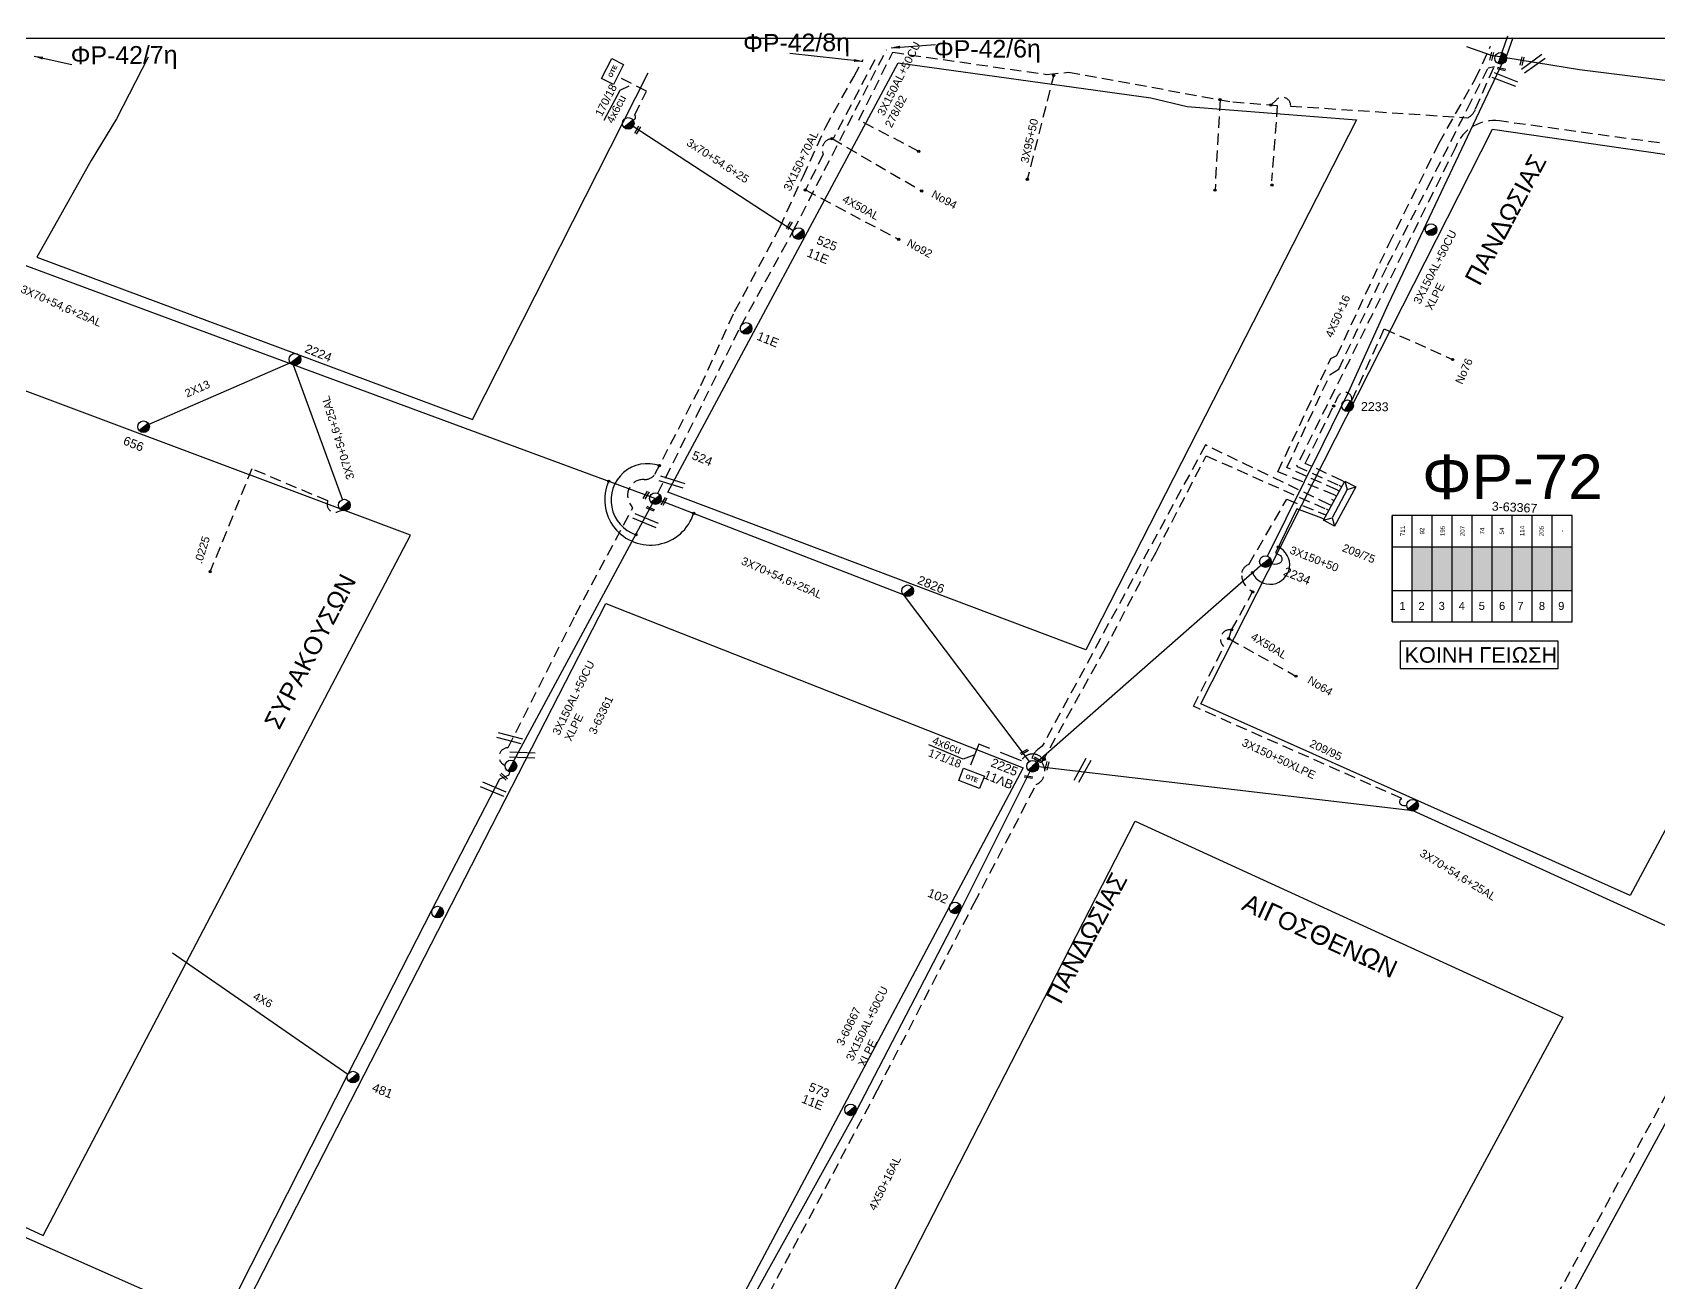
# Model space of a CAD drawing. Header units: millimetres. Extents: x 2101 to 3312, y 775 to 1363.
# Drawn here: x 2496.9 to 2679.8, y 1204.3 to 1344.8 of the extents above; entities that cross this region are included whole.
import ezdxf
from ezdxf.enums import TextEntityAlignment as Align

# ---------------------------------------------------------------- set-up
doc = ezdxf.new("R2010")
doc.units = ezdxf.units.MM
doc.linetypes.add('DASHED', pattern=[19.05, 12.7, -6.35])
for name, color, linetype in [('Pillar OTE', 7, 'Continuous'), ('Άγνωστα', 7, 'Continuous'), ('Ασφαλειοκιβώτια Χ.Τ 9 αναχωρήσεων', 7, 'Continuous'), ('Γέφυρες Εναέριου Δικτύου', 7, 'Continuous'), ('Γυμνά εναέρια ΧΤ (3Φ)   4x50AL', 7, 'Continuous'), ('Γυμνά εναέρια ΧΤ και ΦΟΠ (3Φ)   4x50+16AL', 7, 'Continuous'), ('Εναέρια παροχή ΧΤ 4x16', 7, 'SYN_LINE'), ('Επιγραφές - Σχήματα', 7, 'Continuous'), ('Καλώδια ΧΤ   3x150+70AL', 7, 'DASHED'), ('Καλώδια ΧΤ   3x150AL+50CU', 7, 'DASHED'), ('Μηχανική τομή', 7, 'Continuous'), ('Στύλος ΦΜ', 7, 'Continuous'), ('Στύλος ΦΜ @ 1', 7, 'Continuous'), ('Συνδέσεις', 7, 'Continuous'), ('Συνεστραμμένα ΧΤ   3x70+54.6+25 AL', 7, 'SYN_LINE'), ('Τομή', 7, 'Continuous'), ('Υποσταθμός πόλεως', 7, 'Continuous'), ('Υπόβαθρο ΔΕΗ', 7, 'Continuous'), ('Υπόγεια καλώδια Παροχών ΧΤ   .0225', 7, 'DASHED'), ('Υπόγεια καλώδια Παροχών ΧΤ   4x50AL', 7, 'DASHED'), ('Υπόγεια καλώδια Παροχών ΧΤ   4x6', 7, 'DASHED')]:
    doc.layers.add(name, color=color, linetype=linetype)
doc.styles.add('Annotative', font='arial.ttf')
doc.styles.add('arial', font='arial.ttf')
doc.styles.get("Standard").update_dxf_attribs({"font": 'arial.ttf'})
doc.linetypes.add('SYN_LINE', pattern='A,0.5,-0.0001,["/\\/\\/\\/",Standard,S=0.1,R=0,X=0,Y=-0.05],-0.25', length=0.7501)
doc.dimstyles.new('ISO-25', dxfattribs={"dimtxt": 2.5, "dimasz": 2.5, "dimexe": 1.25, "dimexo": 0.625, "dimtad": 1, "dimtxsty": 'Standard', "dimcen": 2.5, "dimadec": 0, "dimazin": 0, "dimtfac": 1, "dimtmove": 0, "dimatfit": 3, "dimfxl": 1, "dimarcsym": 0})

# ---------------------------------------------------------------- blocks, each defined once
blk = doc.blocks.new('ΥΠΑΡΧΩΝ ΤΣΙΜΕΝΤΕΝΙΟΣ ΣΤΥΛΟΣ')
at = {"layer": 'Στύλος ΦΜ'}
blk.add_hatch(color=7, dxfattribs=at).paths.add_polyline_path([(-1.29, -2.28, 0.574793), (2.62, 0, 0.268822), (1.3, 2.27)])
at = {"layer": 'Στύλος ΦΜ', "color": 7}
blk.add_line((-1.29, -2.28), (1.3, 2.27), dxfattribs=at)
blk.add_circle((0, 0), 2.62, dxfattribs=at)
at = {"layer": 'Στύλος ΦΜ', "flags": 4}
for tag, p in [('ΑΡΙΘΜΟΣ', (-4.68, 8.05)), ('ΤΥΠΟΣ', (-4.91, 3.03))]:
    blk.add_attdef(tag, p, '', height=4, dxfattribs=at)
blk = doc.blocks.new('ΤΟΜΗ')
at = {"layer": 'Τομή', "ltscale": 40}
for p, q in [((-5.68, 0), (5.68, 0)), ((5.68, -2.33), (-5.68, -2.33))]:
    blk.add_line(p, q, dxfattribs=at)
blk = doc.blocks.new('ΜΗΧΑΝΙΚΗ ΤΟΜΗ')
at = {"layer": 'Μηχανική τομή', "ltscale": 40}
for p, q in [((-1.89, 0.78), (1.89, 0.78)), ((1.89, 0), (-1.89, 0))]:
    blk.add_line(p, q, dxfattribs=at)
blk = doc.blocks.new('_ΣΥΝΔΕΣΗ')
at = {"layer": 'Συνδέσεις', "linetype": 'SYN_LINE', "ltscale": 40}
blk.add_hatch(color=256, dxfattribs=at).paths.add_polyline_path([(0.5, -0.01, 1), (-0.5, -0.01, 1)])
at = {"layer": 'Συνδέσεις'}
blk.add_circle((0, -0.01), 0.5, dxfattribs=at)
blk = doc.blocks.new('ΑΣΦΑΛΕΙΟΚΙΒΩΤΙΟ ΥΠΟΣΤΑΘΜΟΥ 9 ΑΝΑΧΩΡΗΣΕΩΝ')
at = {"layer": 'Ασφαλειοκιβώτια Χ.Τ 9 αναχωρήσεων', "ltscale": 40}
for p, q in [((-23.8, 40.36), (24.02, 40.36)), ((-9.72, 40.36), (-9.72, -40.64)), ((9.94, 40.36), (9.94, -40.64)), ((-23.8, 31.36), (24.02, 31.36)), ((-23.8, 22.36), (24.02, 22.36)), ((-23.8, 13.36), (24.02, 13.36)), ((-23.8, 4.36), (24.02, 4.36)), ((-23.8, -4.64), (24.02, -4.64)), ((-23.8, -13.64), (24.02, -13.64)), ((-23.8, -22.64), (24.02, -22.64)), ((-23.8, -31.64), (24.02, -31.64))]:
    blk.add_line(p, q, dxfattribs=at)
at = {"layer": 'Ασφαλειοκιβώτια Χ.Τ 9 αναχωρήσεων'}
blk.add_lwpolyline([(-23.8, -40.64), (24.02, -40.64), (24.02, 40.36), (-23.8, 40.36)], close=True, dxfattribs=at)
for s, p in [('1', (-18.45, 37.08)), ('2', (-18.45, 28.51)), ('3', (-18.45, 19.44)), ('4', (-18.45, 10.41)), ('5', (-18.45, 1.4)), ('6', (-18.45, -7.73)), ('7', (-18.45, -15.98)), ('8', (-18.45, -25.66)), ('9', (-18.45, -34.36))]:
    blk.add_text(s, height=3.6, rotation=270, dxfattribs=at).set_placement(p)
at = {"layer": 'Ασφαλειοκιβώτια Χ.Τ 9 αναχωρήσεων', "ltscale": 40}
for tag, height, p in [('ΟΝΟΜΑ', 5, (-0.16, 44.31)), ('ΚΕΙΜΕΝΟ 1', 2, (17.06, 35.59)), ('ΚΕΙΜΕΝΟ 2', 2, (17.06, 26.88)), ('ΚΕΙΜΕΝΟ 3', 2, (17.06, 17.69)), ('ΚΕΙΜΕΝΟ 4', 2, (17.06, 8.71)), ('ΚΕΙΜΕΝΟ 5', 2, (17.06, -0.13)), ('ΚΕΙΜΕΝΟ 6', 2, (17.06, -9.05)), ('ΚΕΙΜΕΝΟ 7', 2, (17.06, -18.13)), ('ΚΕΙΜΕΝΟ 8', 2, (17.06, -26.85)), ('ΚΕΙΜΕΝΟ 9', 2, (17.06, -35.99)), ('ΣΧ', 2, (-0.1, -42.64))]:
    blk.add_attdef(tag, text='', height=height, dxfattribs=at).set_placement(p, align=Align.MIDDLE_CENTER)
blk = doc.blocks.new('ΥΠΟΣΤΑΘΜΟΣ ΠΟΛΕΩΣ 9 ΑΝΑΧΩΡΗΣΕΩΝ')
at = {"layer": 'Υποσταθμός πόλεως', "ltscale": 40}
for p, q in [((-9.63, -2.82), (-9.63, -4)), ((-7.12, -2.82), (-7.12, -4)), ((-4.84, -2.82), (-4.84, -4)), ((-2.36, -2.82), (-2.36, -4)), ((0.09, -2.82), (0.09, -4)), ((2.55, -2.82), (2.55, -4)), ((5.02, -2.82), (5.02, -4)), ((7.48, -2.82), (7.48, -4)), ((9.61, -2.82), (9.61, -4))]:
    blk.add_line(p, q, dxfattribs=at)
blk.add_lwpolyline([(-10.02, 2.82), (10.02, 2.82), (10.02, -2.82), (-10.02, -2.82)], close=True, dxfattribs=at)
for points in [[(-7.21, 0), (-10.02, 2.82)], [(-10.02, -2.82), (-7.21, 0)], [(-7.21, 0), (7.21, 0)], [(7.21, 0), (10.02, 2.82)], [(10.02, -2.82), (7.21, 0)]]:
    blk.add_lwpolyline(points, dxfattribs=at)
at = {"layer": 'Υποσταθμός πόλεως', "linetype": 'SYN_LINE', "ltscale": 40, "flags": 1}
for tag, p in [('ΜΕΤΑΣΧΗΜΑΤΙΣΜΟΣ', (10.79, 1.71)), ('ΙΣΧΥΣ', (10.77, -1.08)), ('ΑΡΙΘΜΟΣ', (10.89, -3.8))]:
    blk.add_attdef(tag, p, '', height=1.8, dxfattribs=at)
blk = doc.blocks.new('TSONTA XT1')
at = {"ltscale": 40}
h = blk.add_hatch(color=256, dxfattribs=at)
h.dxf.hatch_style = 1
h.paths.add_polyline_path([(595.96, 2487.66), (597.07, 2488.77), (595.96, 2489.87), (594.85, 2488.77)])
blk.add_lwpolyline([(594.85, 2488.77), (595.96, 2489.87), (597.07, 2488.77), (595.96, 2487.66)], close=True, dxfattribs=at)
blk = doc.blocks.new('PILLAR ΟΤΕ')
at = {"layer": 'Pillar OTE', "ltscale": 40}
blk.add_lwpolyline([(-3.31, 2.02), (3.39, 2.02), (3.39, -1.99), (-3.31, -1.99)], close=True, dxfattribs=at)
at = {"layer": 'Pillar OTE', "insert": (-1.81, 0.71), "char_height": 1.3575, "width": 109.961, "attachment_point": 1}
blk.add_mtext('{\\fArial|b1|i0|c161|p34;OTE}', dxfattribs=at)

msp = doc.modelspace()

# ---------------------------------------------------------------- hatches: boundary and pattern name
at = {"layer": 'Ασφαλειοκιβώτια Χ.Τ 9 αναχωρήσεων'}
h = msp.add_hatch(color=173, dxfattribs=at)
h.dxf.hatch_style = 1
h.paths.add_polyline_path([(2654.29, 1286.99), (2652.04, 1286.99), (2652.04, 1282.08), (2654.29, 1282.08)])
h = msp.add_hatch(color=85, dxfattribs=at)
h.dxf.hatch_style = 1
h.paths.add_polyline_path([(2656.54, 1282.08), (2656.54, 1286.99), (2654.29, 1286.99), (2654.29, 1282.08)])
h = msp.add_hatch(color=1, dxfattribs=at)
h.dxf.hatch_style = 1
h.paths.add_polyline_path([(2656.54, 1282.08), (2658.79, 1282.08), (2658.79, 1286.99), (2656.54, 1286.99)])
h = msp.add_hatch(color=151, dxfattribs=at)
h.dxf.hatch_style = 1
h.paths.add_polyline_path([(2658.79, 1282.08), (2661.04, 1282.08), (2661.04, 1286.99), (2658.79, 1286.99)])
h = msp.add_hatch(color=2, dxfattribs=at)
h.dxf.hatch_style = 1
h.paths.add_polyline_path([(2661.04, 1282.08), (2663.29, 1282.08), (2663.29, 1286.99), (2661.04, 1286.99)])
h = msp.add_hatch(color=133, dxfattribs=at)
h.dxf.hatch_style = 1
h.paths.add_polyline_path([(2663.29, 1282.08), (2665.54, 1282.08), (2665.54, 1286.99), (2663.29, 1286.99)])
h = msp.add_hatch(color=30, dxfattribs=at)
h.dxf.hatch_style = 1
h.paths.add_polyline_path([(2667.79, 1286.99), (2665.54, 1286.99), (2665.54, 1282.08), (2667.79, 1282.08)])
h = msp.add_hatch(color=27, dxfattribs=at)
h.dxf.hatch_style = 1
h.paths.add_polyline_path([(2667.79, 1282.08), (2670.04, 1282.08), (2670.04, 1286.99), (2667.79, 1286.99)])

# ---------------------------------------------------------------- linework, layer by layer
at = {"layer": 'Άγνωστα', "color": 151}
msp.add_lwpolyline([(2737.24, 1330.74), (2694.35, 1337.7), (2685.88, 1338.76), (2670.85, 1340.62), (2660.97, 1342.24), (2658.18, 1343.2)], dxfattribs=at)
at = {"layer": 'Άγνωστα', "color": 173, "linetype": 'DASHED', "ltscale": 0.1}
msp.add_lwpolyline([(2636.18, 1336.68), (2636.78, 1337.27, -0.680654), (2638.38, 1336.56), (2658.32, 1335.24, 0.187212), (2659.18, 1336.25), (2661.5, 1341.5)], format="xyb", dxfattribs=at)
for points in [[(2611.77, 1340.19), (2608.75, 1328.31)], [(2630.44, 1337.28), (2629.87, 1327.1)], [(2636.88, 1336.63), (2636.22, 1328.16)]]:
    msp.add_lwpolyline(points, dxfattribs=at)
at = {"layer": 'Άγνωστα', "color": 62, "linetype": 'DASHED', "ltscale": 0.1}
msp.add_lwpolyline([(2586.79, 1332.9), (2596.88, 1327.01)], dxfattribs=at)
at = {"layer": 'Άγνωστα', "color": 133, "linetype": 'SYN_LINE', "ltscale": 10}
msp.add_lwpolyline([(2464.41, 1330.27), (2485.53, 1322.54), (2526.14, 1307.48), (2566.32, 1292.67)], dxfattribs=at)
at = {"layer": 'Άγνωστα', "color": 1, "linetype": 'DASHED', "ltscale": 0.1}
msp.add_lwpolyline([(2644.15, 1294.45), (2640.02, 1296.36), (2643.74, 1303.92, -0.85326), (2645.27, 1303.45), (2648.9, 1311.52), (2656.59, 1308.06)], format="xyb", dxfattribs=at)
at = {"layer": 'Άγνωστα', "color": 133, "ltscale": 40}
msp.add_lwpolyline([(2525.88, 1307.68), (2509.95, 1300.76)], dxfattribs=at)
at = {"layer": 'Άγνωστα', "color": 173}
msp.add_lwpolyline([(2551, 1262.92), (2566.61, 1291.85)], dxfattribs=at)
at = {"layer": 'Άγνωστα', "color": 30, "linetype": 'DASHED', "ltscale": 0.1}
for points in [[(2631.41, 1276.67), (2631.74, 1277.65), (2634.1, 1281.92), (2633.82, 1282.11, -0.229352), (2632.86, 1283.77, -0.337146), (2633.68, 1285.02), (2637.95, 1292.35), (2642.12, 1290.68)], [(2650.87, 1258.7), (2627.45, 1269.06), (2630.87, 1275.77), (2630.74, 1275.93, -0.704967), (2631.74, 1277.65, 0.093654)]]:
    msp.add_lwpolyline(points, format="xyb", dxfattribs=at)
at = {"layer": 'Άγνωστα', "color": 27, "ltscale": 40}
msp.add_lwpolyline([(2641.87, 1290.21), (2639.08, 1291.28), (2636.67, 1286.32), (2637.1, 1286.11, -0.653017), (2637.06, 1285.12, -0.168087), (2636.14, 1285.08, -6.738713)], format="xyb", dxfattribs=at)
at = {"layer": 'Άγνωστα', "color": 173, "ltscale": 40}
msp.add_lwpolyline([(2518.35, 1200.19), (2520.1, 1203.56), (2532.33, 1227.66), (2541.83, 1246.22), (2549.41, 1260.92), (2550.47, 1261.36), (2550.54, 1261.71)], dxfattribs=at)
at = {"layer": 'Άγνωστα', "color": 30, "ltscale": 40}
msp.add_lwpolyline([(2651.44, 1257.86), (2651.06, 1257.88, -0.757977), (2650.87, 1258.7)], format="xyb", dxfattribs=at)
at = {"layer": 'Γέφυρες Εναέριου Δικτύου'}
for centre, radius, start, end in [((2566.04, 1292.24), 4.11, 70.8857, 251.397), ((2566.35, 1292.31), 5.12, 156.0836, 342.4858), ((2636.08, 1284.97), 2.19, 204.1405, 65.7687)]:
    msp.add_arc(centre, radius, start, end, dxfattribs=at)
at = {"layer": 'Γυμνά εναέρια ΧΤ (3Φ)   4x50AL', "color": 62, "linetype": 'DASHED', "ltscale": 0.1}
msp.add_lwpolyline([(2583.8, 1327.12), (2594.29, 1321.57)], dxfattribs=at)
at = {"layer": 'Γυμνά εναέρια ΧΤ (3Φ)   4x50AL', "color": 30, "linetype": 'DASHED', "ltscale": 0.1}
msp.add_lwpolyline([(2631.41, 1276.67), (2638.97, 1272.45)], dxfattribs=at)
at = {"layer": 'Γυμνά εναέρια ΧΤ και ΦΟΠ (3Φ)   4x50+16AL', "color": 27, "ltscale": 40}
msp.add_lwpolyline([(2635.24, 1285.09), (2609.36, 1262.32), (2601.24, 1246.14), (2589.48, 1223.44), (2575.03, 1197.45), (2565.08, 1178.83)], dxfattribs=at)
at = {"layer": 'Γυμνά εναέρια ΧΤ και ΦΟΠ (3Φ)   4x50+16AL', "color": 2, "ltscale": 40}
msp.add_lwpolyline([(2434.89, 1224.89), (2468.63, 1221.48), (2518.04, 1199.61), (2564.17, 1178.5)], dxfattribs=at)
at = {"layer": 'Επιγραφές - Σχήματα'}
msp.add_lwpolyline([(2111.59, 791.84), (3200.39, 791.84), (3200.39, 1344.14), (2111.59, 1344.14)], close=True, dxfattribs=at)
at = {"layer": 'Επιγραφές - Σχήματα', "color": 190}
msp.add_lwpolyline([(2650.71, 1273.3), (2668.46, 1273.3), (2668.46, 1276.38), (2650.71, 1276.38)], close=True, dxfattribs=at)
at = {"layer": 'Καλώδια ΧΤ   3x150+70AL', "color": 5, "ltscale": 0.1}
msp.add_lwpolyline([(2550.02, 1262.35), (2549.74, 1262.57, -0.70954), (2550.36, 1264.41), (2557.94, 1279.36), (2564.38, 1291.36), (2564.05, 1291.91, -0.603976), (2565.66, 1294.56, 0.258116), (2566.88, 1295.15), (2572.04, 1305.12), (2575.84, 1313.47), (2580.94, 1322.91), (2583.53, 1328.63), (2586.04, 1334.15), (2589.23, 1339.86), (2590.31, 1341.79)], format="xyb", dxfattribs=at)
at = {"layer": 'Καλώδια ΧΤ   3x150+70AL', "color": 2, "ltscale": 0.1}
msp.add_lwpolyline([(2565.38, 1178.01), (2566.22, 1178.01), (2566.65, 1179.14), (2570.29, 1185.7), (2572.46, 1186.14), (2578.37, 1197.12), (2578.77, 1197.86), (2577.95, 1199.71), (2591.91, 1225.92), (2602.79, 1246.93), (2609.75, 1260.26), (2609.75, 1260.26, 0.491472), (2610.4, 1262.74), (2617.37, 1275.27), (2623.24, 1286.4), (2628.88, 1297.22), (2642.41, 1291.22)], format="xyb", dxfattribs=at)
at = {"layer": 'Καλώδια ΧΤ   3x150AL+50CU', "color": 62, "ltscale": 0.1}
msp.add_lwpolyline([(2567.21, 1293.02), (2571.54, 1301.7), (2576.52, 1311.8), (2582.44, 1322.53), (2592.91, 1342.89)], dxfattribs=at)
at = {"layer": 'Καλώδια ΧΤ   3x150AL+50CU', "color": 173, "ltscale": 0.1}
for points in [[(2596.54, 1331.46), (2589.81, 1334.98), (2593.62, 1342.6), (2610.96, 1340.11), (2613.4, 1340.36), (2631.87, 1337.02), (2636.88, 1336.63)], [(2643.58, 1293.39), (2637.96, 1295.92), (2642.81, 1306.37), (2643.79, 1306.96), (2649.28, 1318.67), (2653.83, 1327.49), (2658.27, 1336.27), (2660.59, 1340.84), (2661.29, 1341.02)]]:
    msp.add_lwpolyline(points, dxfattribs=at)
at = {"layer": 'Καλώδια ΧΤ   3x150AL+50CU', "color": 85, "ltscale": 0.1}
msp.add_lwpolyline([(2643.29, 1292.85), (2636.94, 1295.44), (2642.91, 1308.18), (2643.59, 1308.52), (2649.43, 1321.02), (2655.06, 1332.36), (2659.15, 1339.59), (2660.86, 1343.28)], dxfattribs=at)
at = {"layer": 'Καλώδια ΧΤ   3x150AL+50CU', "color": 62, "ltscale": 0.1}
msp.add_lwpolyline([(2591.61, 1341.75), (2586.95, 1332.94), (2586.64, 1332.87, 0.493103), (2585.81, 1331.13), (2583.8, 1327.12)], format="xyb", dxfattribs=at)
at = {"layer": 'Καλώδια ΧΤ   3x150AL+50CU', "color": 1, "linetype": 'Continuous', "ltscale": 0.1}
msp.add_lwpolyline([(2635.78, 1285.94), (2642.02, 1298.56), (2644.9, 1304.38), (2649.39, 1314.32), (2662.26, 1341.49)], dxfattribs=at)
at = {"layer": 'Καλώδια ΧΤ   3x150AL+50CU', "color": 151, "linetype": 'DASHED', "ltscale": 0.1}
msp.add_lwpolyline([(2700.49, 1328.67), (2699.85, 1328.16, -0.591914), (2698.51, 1328.72, -0.159372), (2698.75, 1329.82), (2661.86, 1334.88, 0.348473), (2656.96, 1331.98), (2639.05, 1296.07), (2643.85, 1293.89)], format="xyb", dxfattribs=at)
at = {"layer": 'Καλώδια ΧΤ   3x150AL+50CU', "color": 133, "ltscale": 0.1}
msp.add_lwpolyline([(2642.71, 1291.77), (2628.8, 1298.45), (2610.44, 1264.58), (2609.93, 1264.2, 0.22527), (2609.26, 1262.96, -0.816155)], format="xyb", dxfattribs=at)
msp.add_lwpolyline([(2688.89, 1240.6), (2668.44, 1203.01), (2652.82, 1174.54), (2652.28, 1173.37), (2652.28, 1172.53), (2648.95, 1166.56), (2669.59, 1156.41), (2650.63, 1120.24), (2649.39, 1117.89), (2637.23, 1092.67), (2612.66, 1104.51), (2608.41, 1096.77), (2606.99, 1097.31), (2597.1, 1079.8), (2601.62, 1077.75)], dxfattribs=at)
at = {"layer": 'Συνεστραμμένα ΧΤ   3x70+54.6+25 AL', "color": 62, "linetype": 'SYN_LINE', "ltscale": 10}
msp.add_lwpolyline([(2582.44, 1322.53), (2564.42, 1334.26)], dxfattribs=at)
at = {"layer": 'Συνεστραμμένα ΧΤ   3x70+54.6+25 AL', "color": 133, "ltscale": 10}
for points in [[(2526.18, 1307.46), (2531.72, 1292.29)], [(2566.32, 1292.67), (2594.79, 1281.64), (2608.96, 1262.84)]]:
    msp.add_lwpolyline(points, dxfattribs=at)
at = {"layer": 'Συνεστραμμένα ΧΤ   3x70+54.6+25 AL', "color": 30, "ltscale": 10}
msp.add_lwpolyline([(2688.89, 1240.6), (2652.17, 1257.3), (2610.01, 1262.24)], dxfattribs=at)
at = {"layer": 'Υπόβαθρο ΔΕΗ'}
for points in [[(2509.88, 1342.07), (2506.31, 1335.13), (2503.46, 1330.45), (2498.99, 1322.49), (2497.36, 1319.58), (2538.42, 1304.26), (2546.34, 1301.3), (2566.11, 1340.28)], [(2594.23, 1341.4), (2622.66, 1337.48), (2626.72, 1336.49), (2645.79, 1335.02), (2615.35, 1275.42), (2568.32, 1293.15), (2594.23, 1341.4)], [(2661.09, 1333.97), (2684.55, 1330.56), (2718.7, 1326.37), (2676.57, 1247.8), (2628.29, 1269.35), (2661.09, 1333.97)], [(2451.77, 1230.98), (2498.07, 1209.56), (2539.37, 1288.3), (2491.2, 1306.35), (2451.77, 1230.98)], [(2519.79, 1199.61), (2561.36, 1280.62), (2608.31, 1262.14), (2564.16, 1179.09), (2519.79, 1199.61)], [(2620.9, 1256.13), (2669.01, 1234.09), (2636.51, 1174), (2612.2, 1186.25), (2599.02, 1160.34), (2577.73, 1172.06), (2620.9, 1256.13)], [(2683.45, 1227.55), (2729.63, 1206.03), (2683.62, 1118.81), (2658.73, 1132.2), (2671.08, 1156.85), (2650.51, 1166.98), (2683.45, 1227.55)]]:
    msp.add_lwpolyline(points, dxfattribs=at)
at = {"layer": 'Υπόγεια καλώδια Παροχών ΧΤ   .0225', "color": 133, "ltscale": 0.1}
msp.add_lwpolyline([(2531.7, 1291.07), (2531.17, 1290.91, -0.641695), (2530.07, 1292.15), (2521.53, 1295.77), (2516.89, 1284.32)], format="xyb", dxfattribs=at)
at = {"layer": 'Υπόγεια καλώδια Παροχών ΧΤ   4x6', "color": 62, "linetype": 'DASHED', "ltscale": 0.1}
msp.add_lwpolyline([(2564.4, 1335, 0.715171), (2564.58, 1335.55), (2565.94, 1338.22), (2562.67, 1339.88)], format="xyb", dxfattribs=at)
at = {"layer": 'Υπόγεια καλώδια Παροχών ΧΤ   4x6', "color": 2, "linetype": 'DASHED', "ltscale": 0.2}
msp.add_lwpolyline([(2610.42, 1263.22, 0.524744), (2608.09, 1262.93), (2603.31, 1264.81), (2602.18, 1261.94)], format="xyb", dxfattribs=at)
at = {"layer": 'Υπόγεια καλώδια Παροχών ΧΤ   4x6', "color": 173, "linetype": 'SYN_LINE', "ltscale": 10}
msp.add_lwpolyline([(2532.33, 1227.66), (2512.62, 1241.31)], dxfattribs=at)

# ---------------------------------------------------------------- block references
at = {"layer": 'Pillar OTE', "xscale": 0.375, "yscale": 0.375, "zscale": 0.375}
for p, rotation in [((2562.11, 1340.43), 63), ((2602.47, 1260.97), 339)]:
    msp.add_blockref('PILLAR ΟΤΕ', p, dxfattribs=dict(at, rotation=rotation))
at = {"layer": 'Ασφαλειοκιβώτια Χ.Τ 9 αναχωρήσεων'}
ref = msp.add_blockref('ΑΣΦΑΛΕΙΟΚΙΒΩΤΙΟ ΥΠΟΣΤΑΘΜΟΥ 9 ΑΝΑΧΩΡΗΣΕΩΝ', (2659.88, 1284.51), dxfattribs=dict(at, xscale=0.25, yscale=0.25, zscale=0.25, rotation=90))
ref.add_attrib('ΚΕΙΜΕΝΟ 2', '92', dxfattribs={"ltscale": 40, "height": 0.5, "rotation": 90}).set_placement((2653.16, 1288.77), align=Align.MIDDLE_CENTER)
ref.add_attrib('ΚΕΙΜΕΝΟ 1', '711', dxfattribs={"ltscale": 40, "height": 0.5, "rotation": 90}).set_placement((2650.98, 1288.77), align=Align.MIDDLE_CENTER)
ref.add_attrib('ΚΕΙΜΕΝΟ 3', '195', dxfattribs={"ltscale": 40, "height": 0.5, "rotation": 90}).set_placement((2655.46, 1288.77), align=Align.MIDDLE_CENTER)
ref.add_attrib('ΚΕΙΜΕΝΟ 4', '207', dxfattribs={"ltscale": 40, "height": 0.5, "rotation": 90}).set_placement((2657.7, 1288.77), align=Align.MIDDLE_CENTER)
ref.add_attrib('ΚΕΙΜΕΝΟ 5', '74', dxfattribs={"ltscale": 40, "height": 0.5, "rotation": 90}).set_placement((2659.91, 1288.77), align=Align.MIDDLE_CENTER)
ref.add_attrib('ΚΕΙΜΕΝΟ 6', '54', dxfattribs={"ltscale": 40, "height": 0.5, "rotation": 90}).set_placement((2662.14, 1288.77), align=Align.MIDDLE_CENTER)
ref.add_attrib('ΚΕΙΜΕΝΟ 7', '114', dxfattribs={"ltscale": 40, "height": 0.5, "rotation": 90}).set_placement((2664.41, 1288.77), align=Align.MIDDLE_CENTER)
ref.add_attrib('ΚΕΙΜΕΝΟ 8', '205', dxfattribs={"ltscale": 40, "height": 0.5, "rotation": 90}).set_placement((2666.59, 1288.77), align=Align.MIDDLE_CENTER)
ref.add_attrib('ΚΕΙΜΕΝΟ 9', '-', dxfattribs={"ltscale": 40, "height": 0.5, "rotation": 90}).set_placement((2668.88, 1288.77), align=Align.MIDDLE_CENTER)
at = {"layer": 'Μηχανική τομή'}
for p, xscale, yscale, zscale, rotation in [((2661.09, 1342.13), 0.2499999999999998, 0.2499999999999998, 0.2499999999999998, 76.48446353734919), ((2662.11, 1340.81), 0.2499999999999998, 0.2499999999999998, 0.2499999999999998, 166.4844635373492), ((2664.51, 1341.58), 0.2499999999999998, 0.2499999999999998, 0.2499999999999998, 76.48446353734919), ((2564.84, 1333.92), 0.2499999999999997, 0.2499999999999997, 0.2499999999999997, 239.6907079381855), ((2581.9, 1323.18), 0.2499999999999997, 0.2499999999999997, 0.2499999999999997, 239.6907079381855), ((2565.8, 1292.85), 0.2499999999999997, 0.2499999999999997, 0.2499999999999997, 239.6907079381855), ((2566.3, 1291.18), 0.2499999999997639, 0.2499999999997639, 0.2499999999997639, 335.701115413957), ((2567.82, 1292.14), 0.2499999999999997, 0.2499999999999997, 0.2499999999999997, 239.6907079381855), ((2608.38, 1264.02), 0.2499999999999997, 0.2499999999999997, 0.2499999999999997, 209.3814158763416), ((2609.97, 1263.13), 0.2499999999999997, 0.2499999999999997, 0.2499999999999997, 148.9245232467484), ((2610.88, 1262.4), 0.2499999999999997, 0.2499999999999997, 0.2499999999999997, 255.2551409751869), ((2549.93, 1261.22), 0.2499999999999997, 0.2499999999999997, 0.2499999999999997, 138.8976896743183), ((2608.91, 1261.21), 0.2499999999999997, 0.2499999999999997, 0.2499999999999997, 171.5824958558553)]:
    msp.add_blockref('ΜΗΧΑΝΙΚΗ ΤΟΜΗ', p, dxfattribs=dict(at, xscale=xscale, yscale=yscale, zscale=zscale, rotation=rotation))
at = {"layer": 'Στύλος ΦΜ @ 1', "ltscale": 40}
for p, xscale, yscale, zscale, rotation in [((2662, 1341.93), 0.2500000000000732, 0.2500000000000732, 0.2500000000000732, 359.156501812038), ((2563.87, 1334.61), 0.25, 0.25, 0.25, 338.0348720893729), ((2654.17, 1322.66), 0.25, 0.25, 0.25, 326.6990900005241), ((2531.94, 1291.68), 0.25, 0.25, 0.25, 338.0348720893729), ((2652.09, 1257.94), 0.25, 0.25, 0.25, 338.0348720893729)]:
    msp.add_blockref('ΥΠΑΡΧΩΝ ΤΣΙΜΕΝΤΕΝΙΟΣ ΣΤΥΛΟΣ', p, dxfattribs=dict(at, xscale=xscale, yscale=yscale, zscale=zscale, rotation=rotation))
ref = msp.add_blockref('ΥΠΑΡΧΩΝ ΤΣΙΜΕΝΤΕΝΙΟΣ ΣΤΥΛΟΣ', (2583.01, 1322.22), dxfattribs=dict(at, xscale=0.25, yscale=0.25, zscale=0.25, rotation=338.0348720893729))
ref.add_attrib('ΤΥΠΟΣ', '525', (2584.96, 1321.1), dxfattribs={"layer": 'Στύλος ΦΜ', "height": 1, "rotation": 338.0349, "flags": 4})
ref.add_attrib('ΑΡΙΘΜΟΣ', '11E', (2583.87, 1319.68), dxfattribs={"layer": 'Στύλος ΦΜ', "height": 1, "rotation": 338.0349, "flags": 4})
ref = msp.add_blockref('ΥΠΑΡΧΩΝ ΤΣΙΜΕΝΤΕΝΙΟΣ ΣΤΥΛΟΣ', (2577.13, 1311.55), dxfattribs=dict(at, xscale=0.25, yscale=0.25, zscale=0.25, rotation=338.0348720893729))
ref.add_attrib('ΑΡΙΘΜΟΣ', '11E', (2578.24, 1310.31), dxfattribs={"layer": 'Στύλος ΦΜ', "height": 1, "rotation": 338.0349, "flags": 4})
ref = msp.add_blockref('ΥΠΑΡΧΩΝ ΤΣΙΜΕΝΤΕΝΙΟΣ ΣΤΥΛΟΣ', (2526.39, 1308.08), dxfattribs=dict(at, xscale=0.25, yscale=0.25, zscale=0.25, rotation=338.0348720893729))
ref.add_attrib('ΤΥΠΟΣ', '2224', (2527.39, 1308.91), dxfattribs={"layer": 'Στύλος ΦΜ', "height": 1, "rotation": 338.0349, "flags": 4})
ref = msp.add_blockref('ΥΠΑΡΧΩΝ ΤΣΙΜΕΝΤΕΝΙΟΣ ΣΤΥΛΟΣ', (2644.78, 1302.86), dxfattribs=dict(at, xscale=0.2500000000000732, yscale=0.2500000000000732, zscale=0.2500000000000732, rotation=359.156501812038))
ref.add_attrib('ΑΡΙΘΜΟΣ', '2233', (2646.28, 1302.28), dxfattribs={"layer": 'Στύλος ΦΜ', "height": 1, "rotation": 359.1565, "flags": 4})
ref = msp.add_blockref('ΥΠΑΡΧΩΝ ΤΣΙΜΕΝΤΕΝΙΟΣ ΣΤΥΛΟΣ', (2509.35, 1300.5), dxfattribs=dict(at, xscale=0.25, yscale=0.25, zscale=0.25, rotation=338.0348720893729))
ref.add_attrib('ΤΥΠΟΣ', '656', (2506.96, 1298.55), dxfattribs={"layer": 'Στύλος ΦΜ', "height": 1, "rotation": 338.0349, "flags": 4})
ref = msp.add_blockref('ΥΠΑΡΧΩΝ ΤΣΙΜΕΝΤΕΝΙΟΣ ΣΤΥΛΟΣ', (2566.93, 1292.42), dxfattribs=dict(at, xscale=0.25, yscale=0.25, zscale=0.25, rotation=338.0348720893729))
ref.add_attrib('ΑΡΙΘΜΟΣ', '524', (2570.93, 1296.9), dxfattribs={"layer": 'Στύλος ΦΜ', "height": 1, "rotation": 338.0349, "flags": 4})
ref = msp.add_blockref('ΥΠΑΡΧΩΝ ΤΣΙΜΕΝΤΕΝΙΟΣ ΣΤΥΛΟΣ', (2635.54, 1285.33), dxfattribs=dict(at, xscale=0.25, yscale=0.25, zscale=0.25, rotation=338.0348720893729))
ref.add_attrib('ΤΥΠΟΣ', '2234', (2637.48, 1283.84), dxfattribs={"layer": 'Στύλος ΦΜ', "height": 1, "rotation": 338.0349, "flags": 4})
ref = msp.add_blockref('ΥΠΑΡΧΩΝ ΤΣΙΜΕΝΤΕΝΙΟΣ ΣΤΥΛΟΣ', (2595.3, 1282.05), dxfattribs=dict(at, xscale=0.25, yscale=0.25, zscale=0.25, rotation=338.0348720893729))
ref.add_attrib('ΤΥΠΟΣ', '2826', (2596.3, 1282.88), dxfattribs={"layer": 'Στύλος ΦΜ', "height": 1, "rotation": 338.0349, "flags": 4})
at = {"layer": 'Στύλος ΦΜ @ 1', "ltscale": 40, "xscale": 0.25, "yscale": 0.25, "zscale": 0.25}
for p in [(2550.67, 1262.35), (2542.42, 1245.92)]:
    msp.add_blockref('ΥΠΑΡΧΩΝ ΤΣΙΜΕΝΤΕΝΙΟΣ ΣΤΥΛΟΣ', p, dxfattribs=at)
at = {"layer": 'Στύλος ΦΜ @ 1', "ltscale": 40}
ref = msp.add_blockref('ΥΠΑΡΧΩΝ ΤΣΙΜΕΝΤΕΝΙΟΣ ΣΤΥΛΟΣ', (2609.36, 1262.32), dxfattribs=dict(at, xscale=0.25, yscale=0.25, zscale=0.25, rotation=338.0348720893729))
ref.add_attrib('ΤΥΠΟΣ', '2225', (2604.55, 1262.34), dxfattribs={"layer": 'Στύλος ΦΜ', "height": 1, "rotation": 338.0349, "flags": 4})
ref.add_attrib('ΑΡΙΘΜΟΣ', '11ΛΒ', (2603.75, 1260.99), dxfattribs={"layer": 'Στύλος ΦΜ', "height": 1, "rotation": 338.0349, "flags": 4})
ref = msp.add_blockref('ΥΠΑΡΧΩΝ ΤΣΙΜΕΝΤΕΝΙΟΣ ΣΤΥΛΟΣ', (2600.63, 1246.39), dxfattribs=dict(at, xscale=0.25, yscale=0.25, zscale=0.25, rotation=338.0348720893729))
ref.add_attrib('ΤΥΠΟΣ', '102', (2597.44, 1247.7), dxfattribs={"layer": 'Στύλος ΦΜ', "height": 1, "rotation": 338.0349, "flags": 4})
ref = msp.add_blockref('ΥΠΑΡΧΩΝ ΤΣΙΜΕΝΤΕΝΙΟΣ ΣΤΥΛΟΣ', (2532.91, 1227.36), dxfattribs=dict(at, xscale=0.25, yscale=0.25, zscale=0.25, rotation=338.0348720893729))
ref.add_attrib('ΑΡΙΘΜΟΣ', '481', (2534.96, 1225.82), dxfattribs={"layer": 'Στύλος ΦΜ', "height": 1, "rotation": 338.0349, "flags": 4})
ref = msp.add_blockref('ΥΠΑΡΧΩΝ ΤΣΙΜΕΝΤΕΝΙΟΣ ΣΤΥΛΟΣ', (2588.88, 1223.68), dxfattribs=dict(at, xscale=0.25, yscale=0.25, zscale=0.25, rotation=338.0348720893729))
ref.add_attrib('ΤΥΠΟΣ', '573', (2584.06, 1225.87), dxfattribs={"layer": 'Στύλος ΦΜ', "height": 1, "rotation": 338.0349, "flags": 4})
ref.add_attrib('ΑΡΙΘΜΟΣ', '11E', (2583.27, 1224.54), dxfattribs={"layer": 'Στύλος ΦΜ', "height": 1, "rotation": 338.0349, "flags": 4})
at = {"layer": 'Συνδέσεις', "xscale": 0.25, "yscale": 0.25, "zscale": 0.25}
for p in [(2611.72, 1340), (2630.44, 1337.28), (2636.18, 1336.68), (2586.79, 1332.9), (2596.54, 1331.46), (2608.75, 1328.31), (2636.28, 1327.67), (2583.8, 1327.12), (2596.88, 1327.01), (2629.87, 1327.1), (2594.29, 1321.57), (2656.59, 1308.06), (2643.21, 1302.83), (2567.38, 1296.12), (2561.67, 1294.38), (2571.24, 1290.77), (2564.73, 1288.35), (2636.98, 1286.97), (2516.85, 1284.21), (2634.09, 1284.08), (2634.1, 1281.92), (2631.41, 1276.67), (2631.75, 1277.66), (2638.97, 1272.45)]:
    msp.add_blockref('_ΣΥΝΔΕΣΗ', p, dxfattribs=at)
at = {"layer": 'Συνδέσεις', "xscale": 0.2, "yscale": 0.2, "zscale": 0.2, "rotation": 331.1147891335166}
msp.add_blockref('TSONTA XT1', (2265.8, 884.86), dxfattribs=at)
at = {"layer": 'Τομή'}
for p, xscale, yscale, zscale, rotation in [((2662.34, 1343.1), 0.2499999999999562, 0.2499999999999562, 0.2499999999999562, 70.50830848682475), ((2665.5, 1341.55), 0.2499999999999992, 0.2499999999999992, 0.2499999999999992, 36.23566385792473), ((2662.59, 1339.8), 0.2499999999999992, 0.2499999999999992, 0.2499999999999992, 338.6599930342335), ((2568.87, 1294.55), 0.2499999999999992, 0.2499999999999992, 0.2499999999999992, 342.914863385671), ((2565.93, 1290.21), 0.2499999999999992, 0.2499999999999992, 0.2499999999999992, 337.2881605166882), ((2550.6, 1265.76), 0.2499999999999991, 0.2499999999999991, 0.2499999999999991, 345.3046519276385), ((2551.97, 1263.88), 0.2499999999999991, 0.2499999999999991, 0.2499999999999991, 357.809506487209), ((2614.7, 1262), 0.2499999999999992, 0.2499999999999992, 0.2499999999999992, 61.39827740730713), ((2548.79, 1260), 0.2499999999999991, 0.2499999999999991, 0.2499999999999991, 337.2881605166882)]:
    msp.add_blockref('ΤΟΜΗ', p, dxfattribs=dict(at, xscale=xscale, yscale=yscale, zscale=zscale, rotation=rotation))
at = {"layer": 'Υποσταθμός πόλεως', "xscale": 0.2500000000002315, "yscale": 0.2500000000002315, "zscale": 0.2500000000002315, "rotation": 241.7118076833786}
msp.add_blockref('ΥΠΟΣΤΑΘΜΟΣ ΠΟΛΕΩΣ 9 ΑΝΑΧΩΡΗΣΕΩΝ', (2643.89, 1291.85), dxfattribs=at)

# ---------------------------------------------------------------- texts
at = {"layer": 'Άγνωστα', "ltscale": 40, "width": 69.1904, "attachment_point": 1, "style": 'arial'}
for s, insert, char_height, rotation in [('278/82', (2592.69, 1334.45), 0.9, 62.9193), ('3X95+50', (2607.99, 1330.28), 0.9, 77.1216), ('No94', (2598.32, 1327.16), 0.9, 331.4933), ('No92', (2595.55, 1321.67), 0.9, 331.4933), ('3X70+54,6+25AL', (2495.8, 1316.48), 0.9, 336.1933), ('4X50+16', (2642.23, 1310.8), 0.9, 65.9988), ('No76', (2656.85, 1305.56), 0.9, 65.9988), ('2X13', (2513.88, 1304.6), 0.9, 23.5477), ('3-63367', (2661.03, 1292.07), 1, 357.0388), ('3X150+50', (2638.52, 1287.12), 0.9, 338.3877), ('209/75', (2644.43, 1287.37), 0.9, 338.3877), ('3X150AL+50CU\\PXLPE', (2555.29, 1266.12), 0.9, 63.8716), ('No64', (2640.66, 1272.52), 0.9, 328.7741), ('3-63361', (2559.38, 1266.2), 0.9, 63.8716), ('3X150+50XLPE', (2633.18, 1265.49), 0.9, 334.7466), ('209/95', (2640.8, 1265.38), 0.9, 334.7466), ('3X150AL+50CU\\PXLPE', (2588.31, 1229.49), 0.9, 63.8716), ('3-60667', (2587.24, 1231.19), 0.9, 63.8716)]:
    msp.add_mtext(s, dxfattribs=dict(at, insert=insert, char_height=char_height, rotation=rotation))
at = {"layer": 'Γυμνά εναέρια ΧΤ (3Φ)   4x50AL', "ltscale": 40, "char_height": 0.9, "width": 69.1904, "attachment_point": 1, "style": 'arial'}
for insert, rotation in [((2588.29, 1326.61), 331.4933), ((2634.27, 1277.41), 328.7741)]:
    msp.add_mtext('4X50AL', dxfattribs=dict(at, insert=insert, rotation=rotation))
at = {"layer": 'Γυμνά εναέρια ΧΤ και ΦΟΠ (3Φ)   4x50+16AL', "ltscale": 40, "insert": (2590.87, 1212.67), "char_height": 0.9, "width": 69.1904, "attachment_point": 1, "rotation": 63.8716, "style": 'arial'}
msp.add_mtext('4X50+16AL', dxfattribs=at)
at = {"layer": 'Εναέρια παροχή ΧΤ 4x16', "ltscale": 40, "insert": (2570.83, 1332.97), "char_height": 0.9, "width": 69.1904, "attachment_point": 1, "rotation": 327, "style": 'arial'}
msp.add_mtext('3x70+54.6+25', dxfattribs=at)
at = {"layer": 'Επιγραφές - Σχήματα', "ltscale": 40, "char_height": 2, "width": 28.8889, "attachment_point": 1, "style": 'arial'}
for s, insert, rotation in [('ΦΡ-42/8η', (2576.78, 1344.64), 0.4851), ('ΦΡ-42/7η', (2501.15, 1343.24), 0.4851), ('ΦΡ-42/6η', (2598.25, 1343.94), 0.4851), ('ΠAN{\\H1.0833x;Δ}ΩΣIAΣ', (2657.72, 1317.24), 61.8474), ('ΣΥΡΑΚΟΥΣΩΝ', (2522.84, 1267.23), 62.7522), ('ΠAN{\\H1.0833x;Δ}ΩΣIAΣ', (2610.58, 1236.48), 61.8474), ('AI{\\H1.0833x;Γ}OΣ{\\H1.0833x;Θ}EN{\\H1.0833x;Ω}N', (2633.65, 1248.22), 335.3551)]:
    msp.add_mtext(s, dxfattribs=dict(at, insert=insert, rotation=rotation))
at = {"layer": 'Επιγραφές - Σχήματα', "ltscale": 40, "insert": (2653.16, 1297.36), "char_height": 5, "width": 13.6107, "attachment_point": 1, "style": 'arial'}
msp.add_mtext('ΦΡ-72', dxfattribs=at)
at = {"layer": 'Επιγραφές - Σχήματα', "color": 190, "insert": (2651.18, 1275.71), "char_height": 1.75, "width": 17.5655, "attachment_point": 1}
msp.add_mtext('KOINH ΓΕΙΩΣΗ', dxfattribs=at)
at = {"layer": 'Καλώδια ΧΤ   3x150+70AL', "ltscale": 40, "insert": (2581.28, 1327.31), "char_height": 0.9, "width": 69.1904, "attachment_point": 1, "rotation": 63.8716, "style": 'arial'}
msp.add_mtext('3X150+70AL', dxfattribs=at)
at = {"layer": 'Καλώδια ΧΤ   3x150AL+50CU', "ltscale": 40, "char_height": 0.9, "width": 69.1904, "attachment_point": 1, "rotation": 62.9193}
for s, insert, style in [('3X150AL+50CU', (2591.83, 1335.78), 'Annotative'), ('3X150AL+50CU\\PXLPE', (2652.13, 1314.61), 'arial')]:
    msp.add_mtext(s, dxfattribs=dict(at, insert=insert, style=style))
at = {"layer": 'Συνεστραμμένα ΧΤ   3x70+54.6+25 AL', "ltscale": 40, "char_height": 0.9, "width": 69.1904, "attachment_point": 1, "style": 'arial'}
for insert, rotation in [((2532.22, 1294.45), 107.0397), ((2576.85, 1285.9), 336.1933), ((2653.28, 1253.06), 328.3178)]:
    msp.add_mtext('3X70+54,6+25AL', dxfattribs=dict(at, insert=insert, rotation=rotation))
at = {"layer": 'Υπόγεια καλώδια Παροχών ΧΤ   .0225', "ltscale": 40, "insert": (2515.04, 1285.28), "char_height": 0.9, "width": 69.1904, "attachment_point": 1, "rotation": 72.6643, "style": 'arial'}
msp.add_mtext('.0225', dxfattribs=at)
at = {"layer": 'Υπόγεια καλώδια Παροχών ΧΤ   4x50AL', "color": 7, "ltscale": 0.2, "char_height": 0.9, "attachment_point": 1}
for s, insert, rotation in [('170/18', (2560.09, 1335.71), 63), ('4x6cu', (2561.35, 1334.93), 63), ('171/18', (2597.85, 1264.32), 339), ('4x6cu', (2598.31, 1265.71), 339)]:
    msp.add_mtext_dynamic_manual_height_columns(s, width=1.8, gutter_width=12.5, heights=[0.118], dxfattribs=dict(at, insert=insert, rotation=rotation))
at = {"layer": 'Υπόγεια καλώδια Παροχών ΧΤ   4x6', "ltscale": 40, "insert": (2522.01, 1236.97), "char_height": 0.9, "width": 69.1904, "attachment_point": 1, "rotation": 331.4933, "style": 'arial'}
msp.add_mtext('4X6', dxfattribs=at)

# ---------------------------------------------------------------- leaders
at = {"layer": 'Επιγραφές - Σχήματα', "ltscale": 40}
for points in [[(2590.27, 1341.58), (2582.06, 1342.48)], [(2593.43, 1343.12), (2598.42, 1343.47)], [(2497.04, 1342.16), (2501.27, 1341.24)]]:
    msp.add_leader(points, dimstyle='ISO-25', override={"dimasz": 1, "dimtad": 0}, dxfattribs=at)
at = {"layer": 'Επιγραφές - Σχήματα'}
for points in [[(2563.95, 1338.81), (2562.91, 1338.29), (2561.12, 1334.94)], [(2602.74, 1263.57), (2601.53, 1263.1), (2597.67, 1264.72)]]:
    msp.add_leader(points, dimstyle='ISO-25', override={"dimasz": 0.1, "dimgap": 0.625, "dimtad": 0}, dxfattribs=at)

doc.saveas('drawing.dxf')
